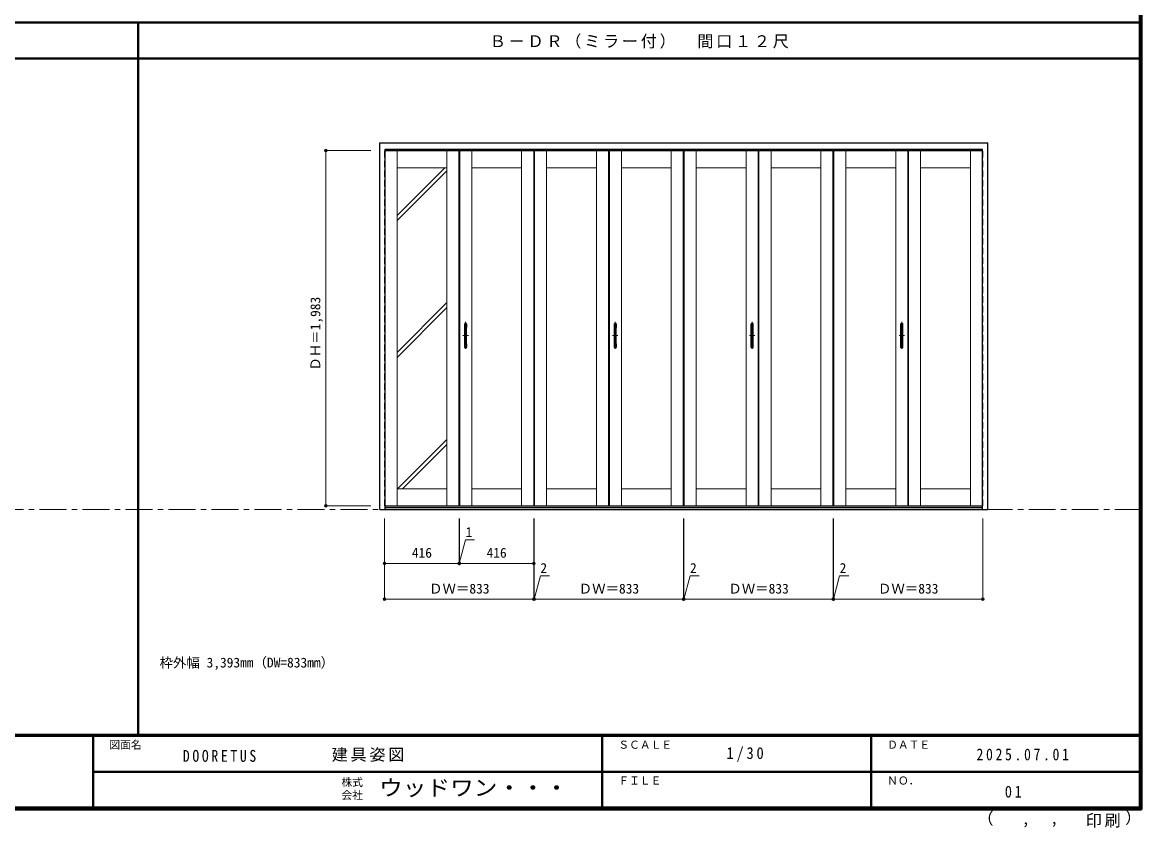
# Model space of a CAD drawing. Units: millimetres, scale not verified. Extents: x -6000 to 5700, y -4307 to 4260.
# Drawn here: x -546 to 5700, y -4307 to 186 of the extents above; entities that cross this region are included whole.
import ezdxf
from ezdxf.enums import TextEntityAlignment as Align

# ---------------------------------------------------------------- set-up
doc = ezdxf.new("R2010")
doc.units = ezdxf.units.MM
doc.header["$LTSCALE"] = 30
doc.header["$PDMODE"] = 32
doc.header["$PDSIZE"] = 15
doc.linetypes.add('CHAIN1', pattern=[8, 5, -1, 1, -1])
doc.linetypes.add('DASHED1', pattern=[1.8, 1.2, -0.6])
for name, color, linetype, lineweight in [('0-1_通り芯', 4, 'CHAIN1', 9), ('0-2_扉', 3, 'Continuous', 25), ('0-3_仕上げ', 7, 'Continuous', 18), ('0-4_枠', 3, 'Continuous', 25), ('0-7_取手', 7, 'Continuous', 18), ('0-B_寸法', 7, 'Continuous', 9), ('0-C_ハッチ', 4, 'Continuous', 9), ('F-1_枠', 6, 'Continuous', 40)]:
    doc.layers.add(name, color=color, linetype=linetype, lineweight=lineweight)
doc.layers.add('0-A_文字', color=7, linetype='Continuous')
doc.layers.add('F-A_文字', color=7, linetype='Continuous')
doc.styles.add('ＭＳ ゴシック', font='')
doc.styles.get('ＭＳ ゴシック').set_extended_font_data('MS Gothic')

msp = doc.modelspace()

# ---------------------------------------------------------------- linework, layer by layer
at = {"layer": '0-1_通り芯'}
for p, q in [((1928, -1485), (1928, -1639)), ((2763, -1485), (2763, -1639)), ((3527, -1485), (3527, -1639)), ((4362, -1485), (4362, -1639)), ((1943, -1562), (1913, -1562)), ((2778, -1562), (2748, -1562)), ((3542, -1562), (3512, -1562)), ((4377, -1562), (4347, -1562))]:
    msp.add_line(p, q, dxfattribs=at)
at = {"layer": '0-1_通り芯', "color": 7, "lineweight": 18}
msp.add_line((-5490, -2532.5), (5700, -2532.5), dxfattribs=at)
at = {"layer": '0-2_扉', "color": 4, "linetype": 'DASHED1', "lineweight": 9}
for p, q in [((1476, -2512), (1476, -529)), ((1478.5, -529), (1476, -529)), ((4811.5, -529), (4814, -529)), ((4814, -2512), (4814, -529)), ((1478.5, -2512), (1476, -2512)), ((4811.5, -2512), (4814, -2512))]:
    msp.add_line(p, q, dxfattribs=at)
at = {"layer": '0-2_扉'}
for p, q in [((1478.5, -529), (1892, -529)), ((1892, -529), (1892, -2512)), ((1893, -529), (2309, -529)), ((1893, -529), (1893, -2512)), ((2309, -529), (2309, -2512)), ((2311, -529), (2727, -529)), ((2311, -529), (2311, -2512)), ((2727, -529), (2727, -2512)), ((2728, -529), (3144, -529)), ((2728, -529), (2728, -2512)), ((3144, -529), (3144, -2512)), ((3146, -529), (3146, -2512)), ((3146, -529), (3562, -529)), ((3562, -529), (3562, -2512)), ((3563, -529), (3979, -529)), ((3563, -529), (3563, -2512)), ((3979, -529), (3979, -2512)), ((3981, -529), (4397, -529)), ((3981, -529), (3981, -2512)), ((4397, -529), (4397, -2512)), ((4398, -529), (4398, -2512)), ((4398, -529), (4811.5, -529)), ((1478.5, -2512), (1892, -2512)), ((1893, -2512), (2309, -2512)), ((2311, -2512), (2727, -2512)), ((2728, -2512), (3144, -2512)), ((3146, -2512), (3562, -2512)), ((3563, -2512), (3979, -2512)), ((3981, -2512), (4397, -2512)), ((4398, -2512), (4811.5, -2512))]:
    msp.add_line(p, q, dxfattribs=at)
at = {"layer": '0-3_仕上げ', "linetype": 'DASHED1'}
for p, q in [((1477.41, -529), (1477.41, -2512)), ((4812.59, -529), (4812.59, -2512))]:
    msp.add_line(p, q, dxfattribs=at)
at = {"layer": '0-3_仕上げ'}
for p, q in [((1545, -529), (1545, -2512)), ((1545, -530.41), (1823, -530.41)), ((1823, -2512), (1823, -529)), ((1890.59, -529), (1890.59, -2512)), ((1894.41, -529), (1894.41, -2512)), ((1962, -529), (1962, -2512)), ((1962, -530.41), (2240, -530.41)), ((2240, -2512), (2240, -529)), ((2307.59, -529), (2307.59, -2512)), ((2312.41, -529), (2312.41, -2512)), ((2380, -529), (2380, -2512)), ((2380, -530.41), (2658, -530.41)), ((2658, -2512), (2658, -529)), ((2725.59, -529), (2725.59, -2512)), ((2729.41, -529), (2729.41, -2512)), ((2797, -529), (2797, -2512)), ((2797, -530.41), (3075, -530.41)), ((3075, -2512), (3075, -529)), ((3142.59, -529), (3142.59, -2512)), ((3147.41, -529), (3147.41, -2512)), ((3215, -529), (3215, -2512)), ((3215, -530.41), (3493, -530.41)), ((3493, -2512), (3493, -529)), ((3560.59, -529), (3560.59, -2512)), ((3564.41, -529), (3564.41, -2512)), ((3632, -529), (3632, -2512)), ((3632, -530.41), (3910, -530.41)), ((3910, -2512), (3910, -529)), ((3977.59, -529), (3977.59, -2512)), ((3982.41, -529), (3982.41, -2512)), ((4050, -529), (4050, -2512)), ((4050, -530.41), (4328, -530.41)), ((4328, -2512), (4328, -529)), ((4395.59, -529), (4395.59, -2512)), ((4399.41, -529), (4399.41, -2512)), ((4467, -529), (4467, -2512)), ((4467, -530.41), (4745, -530.41)), ((4745, -2512), (4745, -529)), ((1823, -625), (1545, -625)), ((2240, -625), (1962, -625)), ((2658, -625), (2380, -625)), ((3075, -625), (2797, -625)), ((3493, -625), (3215, -625)), ((3910, -625), (3632, -625)), ((4328, -625), (4050, -625)), ((4745, -625), (4467, -625)), ((1545, -2416), (1823, -2416)), ((1962, -2416), (2240, -2416)), ((2380, -2416), (2658, -2416)), ((2797, -2416), (3075, -2416)), ((3215, -2416), (3493, -2416)), ((3632, -2416), (3910, -2416)), ((4050, -2416), (4328, -2416)), ((4467, -2416), (4745, -2416)), ((1545, -2510.59), (1823, -2510.59)), ((1962, -2510.59), (2240, -2510.59)), ((2380, -2510.59), (2658, -2510.59)), ((2797, -2510.59), (3075, -2510.59)), ((3215, -2510.59), (3493, -2510.59)), ((3632, -2510.59), (3910, -2510.59)), ((4050, -2510.59), (4328, -2510.59)), ((4467, -2510.59), (4745, -2510.59))]:
    msp.add_line(p, q, dxfattribs=at)
at = {"layer": '0-4_枠'}
for p, q in [((1448.5, -2532.5), (1448.5, -485.5)), ((1448.5, -485.5), (4841.5, -485.5)), ((4841.5, -2532.5), (4841.5, -485.5)), ((1478.5, -2532.5), (1478.5, -521.5)), ((1478.5, -521.5), (4811.5, -521.5)), ((4811.5, -2532.5), (4811.5, -521.5)), ((1448.5, -2532.5), (4841.5, -2532.5)), ((1478.5, -2520.5), (4811.5, -2520.5))]:
    msp.add_line(p, q, dxfattribs=at)
at = {"layer": '0-7_取手'}
for p, q in [((1922, -1516), (1922, -1498)), ((1934, -1516), (1934, -1498)), ((2757, -1516), (2757, -1498)), ((2769, -1516), (2769, -1498)), ((3521, -1516), (3521, -1498)), ((3533, -1516), (3533, -1498)), ((4356, -1516), (4356, -1498)), ((4368, -1516), (4368, -1498)), ((1922, -1626), (1922, -1608)), ((1934, -1626), (1934, -1608)), ((2757, -1626), (2757, -1608)), ((2769, -1626), (2769, -1608)), ((3521, -1626), (3521, -1608)), ((3533, -1626), (3533, -1608)), ((4356, -1626), (4356, -1608)), ((4368, -1626), (4368, -1608))]:
    msp.add_line(p, q, dxfattribs=at)
at = {"layer": '0-7_取手', "color": 3, "lineweight": 25}
for p, q in [((1923, -1628), (1923, -1496)), ((1932, -1495), (1924, -1495)), ((1933, -1628), (1933, -1496)), ((2758, -1628), (2758, -1496)), ((2767, -1495), (2759, -1495)), ((2768, -1628), (2768, -1496)), ((3522, -1628), (3522, -1496)), ((3531, -1495), (3523, -1495)), ((3532, -1628), (3532, -1496)), ((4357, -1628), (4357, -1496)), ((4366, -1495), (4358, -1495)), ((4367, -1628), (4367, -1496)), ((1924, -1629), (1932, -1629)), ((2759, -1629), (2767, -1629)), ((3523, -1629), (3531, -1629)), ((4358, -1629), (4366, -1629))]:
    msp.add_line(p, q, dxfattribs=at)
at = {"layer": '0-7_取手'}
for centre, start, end in [((1923, -1498), 90, 180), ((1933, -1498), 0, 90), ((2758, -1498), 90, 180), ((2768, -1498), 0, 90), ((3522, -1498), 90, 180), ((3532, -1498), 0, 90), ((4357, -1498), 90, 180), ((4367, -1498), 0, 90), ((1923, -1516), 180, 270), ((1933, -1516), 270, 0), ((2758, -1516), 180, 270), ((2768, -1516), 270, 0), ((3522, -1516), 180, 270), ((3532, -1516), 270, 0), ((4357, -1516), 180, 270), ((4367, -1516), 270, 0), ((1923, -1608), 90, 180), ((1933, -1608), 0, 90), ((2758, -1608), 90, 180), ((2768, -1608), 0, 90), ((3522, -1608), 90, 180), ((3532, -1608), 0, 90), ((4357, -1608), 90, 180), ((4367, -1608), 0, 90), ((1923, -1626), 180, 270), ((1933, -1626), 270, 0), ((2758, -1626), 180, 270), ((2768, -1626), 270, 0), ((3522, -1626), 180, 270), ((3532, -1626), 270, 0), ((4357, -1626), 180, 270), ((4367, -1626), 270, 0)]:
    msp.add_arc(centre, 1, start, end, dxfattribs=at)
at = {"layer": '0-7_取手', "color": 3, "lineweight": 25}
for centre, start, end in [((1924, -1496), 90, 180), ((1932, -1496), 0, 90), ((2759, -1496), 90, 180), ((2767, -1496), 0, 90), ((3523, -1496), 90, 180), ((3531, -1496), 0, 90), ((4358, -1496), 90, 180), ((4366, -1496), 0, 90), ((1924, -1628), 180, 270), ((1932, -1628), 270, 0), ((2759, -1628), 180, 270), ((2767, -1628), 270, 0), ((3523, -1628), 180, 270), ((3531, -1628), 270, 0), ((4358, -1628), 180, 270), ((4366, -1628), 270, 0)]:
    msp.add_arc(centre, 1, start, end, dxfattribs=at)
at = {"layer": '0-B_寸法', "color": 4}
for p, q in [((1148.5, -529), (1148.5, -2512)), ((1148.5, -529), (1398.5, -529)), ((1148.5, -2512), (1398.5, -2512)), ((1476, -3032.5), (1476, -2582.5)), ((2309, -3032.5), (2309, -2582.5)), ((1893, -2832.5), (2309, -2832.5)), ((1476, -3032.5), (2309, -3032.5))]:
    msp.add_line(p, q, dxfattribs=at)
for points in [[(1476, -2832.5), (1892, -2832.5), (1892, -2582.5)], [(1892, -2832.5), (1893, -2832.5), (1893, -2582.5)], [(2309, -3032.5), (2311, -3032.5), (2311, -2582.5)], [(2311, -3032.5), (3144, -3032.5), (3144, -2582.5)], [(3144, -3032.5), (3146, -3032.5), (3146, -2582.5)], [(3146, -3032.5), (3979, -3032.5), (3979, -2582.5)], [(3979, -3032.5), (3981, -3032.5), (3981, -2582.5)], [(3981, -3032.5), (4814, -3032.5), (4814, -2582.5)], [(1892.5, -2832.5), (1927.45, -2702.07), (1978.23, -2702.07)], [(2310, -3032.5), (2344.95, -2902.07), (2395.73, -2902.07)], [(3145, -3032.5), (3179.95, -2902.07), (3230.73, -2902.07)], [(3980, -3032.5), (4014.95, -2902.07), (4065.73, -2902.07)]]:
    msp.add_lwpolyline(points, dxfattribs=at)
at = {"layer": '0-B_寸法'}
for p in [(1148.5, -529), (1148.5, -2512), (1476, -2832.5), (1892, -2832.5), (1893, -2832.5), (2309, -2832.5), (1476, -3032.5), (2309, -3032.5), (2311, -3032.5), (3144, -3032.5), (3146, -3032.5), (3979, -3032.5), (3981, -3032.5), (4814, -3032.5)]:
    msp.add_point(p, dxfattribs=at)
at = {"layer": '0-C_ハッチ'}
for p, q in [((1811.68, -625), (1545, -891.68)), ((1823, -641.97), (1545, -919.97)), ((1823, -1377.36), (1545, -1655.36)), ((1823, -1405.64), (1545, -1683.64)), ((1823, -2140.64), (1547.64, -2416)), ((1823, -2168.93), (1575.93, -2416))]:
    msp.add_line(p, q, dxfattribs=at)
at = {"layer": 'F-1_枠'}
for p, q in [((5690, 4175), (5690, -4205)), ((5695, 4175), (5695, -4205)), ((5700, 4175), (5700, -4205)), ((-6000, 184.5), (5700, 184.5)), ((100, -3790), (100, 184.5)), ((-6000, -15.5), (5700, -15.5)), ((5700, -3790), (-6000, -3790)), ((5700, -3795), (-6000, -3795)), ((-150, -3795), (-150, -4195)), ((2690, -3795), (2690, -4195)), ((4190, -3795), (4190, -4195)), ((-150, -3995), (5690, -3995.01)), ((5700, -4195), (-6000, -4195)), ((5700, -4200), (-6000, -4200)), ((5700, -4205), (-6000, -4205))]:
    msp.add_line(p, q, dxfattribs=at)

# ---------------------------------------------------------------- texts
at = {"layer": '0-A_文字', "style": 'ＭＳ ゴシック'}
msp.add_text('枠外幅 3,393mm（DW=833mm）', height=54.99, dxfattribs=at).set_placement((220, -3430), align=Align.BOTTOM_LEFT)
at = {"layer": '0-A_文字', "insert": (2062.5, 39.5), "char_height": 65.98, "attachment_point": 7, "style": 'ＭＳ ゴシック'}
msp.add_mtext('\\T1.17;Ｂ－ＤＲ（ミラー付）\u3000間口１２尺', dxfattribs=at)
at = {"layer": '0-B_寸法', "style": 'ＭＳ ゴシック'}
msp.add_text('ＤＨ＝1,983', height=54.99, rotation=90, dxfattribs=at).set_placement((1133.5, -1757.25), align=Align.BOTTOM_LEFT)
for s, p in [('1', (1927.45, -2702.07)), ('416', (1627.75, -2817.5)), ('416', (2044.75, -2817.5)), ('2', (2344.95, -2902.07)), ('2', (3179.95, -2902.07)), ('2', (4014.95, -2902.07)), ('ＤＷ＝833', (1723.75, -3017.5)), ('ＤＷ＝833', (2558.75, -3017.5)), ('ＤＷ＝833', (3393.75, -3017.5)), ('ＤＷ＝833', (4228.75, -3017.5))]:
    msp.add_text(s, height=54.99, dxfattribs=at).set_placement(p, align=Align.BOTTOM_LEFT)
at = {"layer": 'F-A_文字', "style": 'ＭＳ ゴシック'}
for s, height, p in [('図面名', 43.99, (-60, -3880)), ('ＳＣＡＬＥ', 43.99, (2780, -3880)), ('ＤＡＴＥ', 43.99, (4280, -3880)), ('株式', 43.99, (1235, -4089)), ('ＦＩＬＥ', 43.99, (2780, -4080)), ('ＮＯ．', 43.99, (4280, -4080)), ('会社', 43.99, (1235, -4161)), ('（', 65.98, (4784.03, -4308.31)), ('）', 65.98, (5608.4, -4304.13)), (',', 65.98, (5031.28, -4308.31)), (',', 65.98, (5190.2, -4305.53))]:
    msp.add_text(s, height=height, dxfattribs=at).set_placement(p, align=Align.BOTTOM_LEFT)
at = {"layer": 'F-A_文字', "style": 'ＭＳ ゴシック', "width": 1.1}
msp.add_text('ウッドワン・・・', height=87.98, dxfattribs=at).set_placement((1445, -4155), align=Align.BOTTOM_LEFT)
at = {"layer": 'F-A_文字', "char_height": 65.98, "attachment_point": 7, "style": 'ＭＳ ゴシック'}
for s, insert in [('\\T1.17;建具姿図', (1180.42, -3940)), ('\\T1.38;\\W0.9;1/30', (3383.75, -3940)), ('\\T1.39;\\W0.85;2025.07.01', (4778.75, -3932.5)), ('\\T1.39;\\W0.85;DOORETUS', (350, -3940.79)), ('\\T1.36;\\W0.9;01', (4936.25, -4140)), ('\\T1.17;印刷', (5388.15, -4306.92))]:
    msp.add_mtext(s, dxfattribs=dict(at, insert=insert))

doc.saveas('drawing.dxf')
